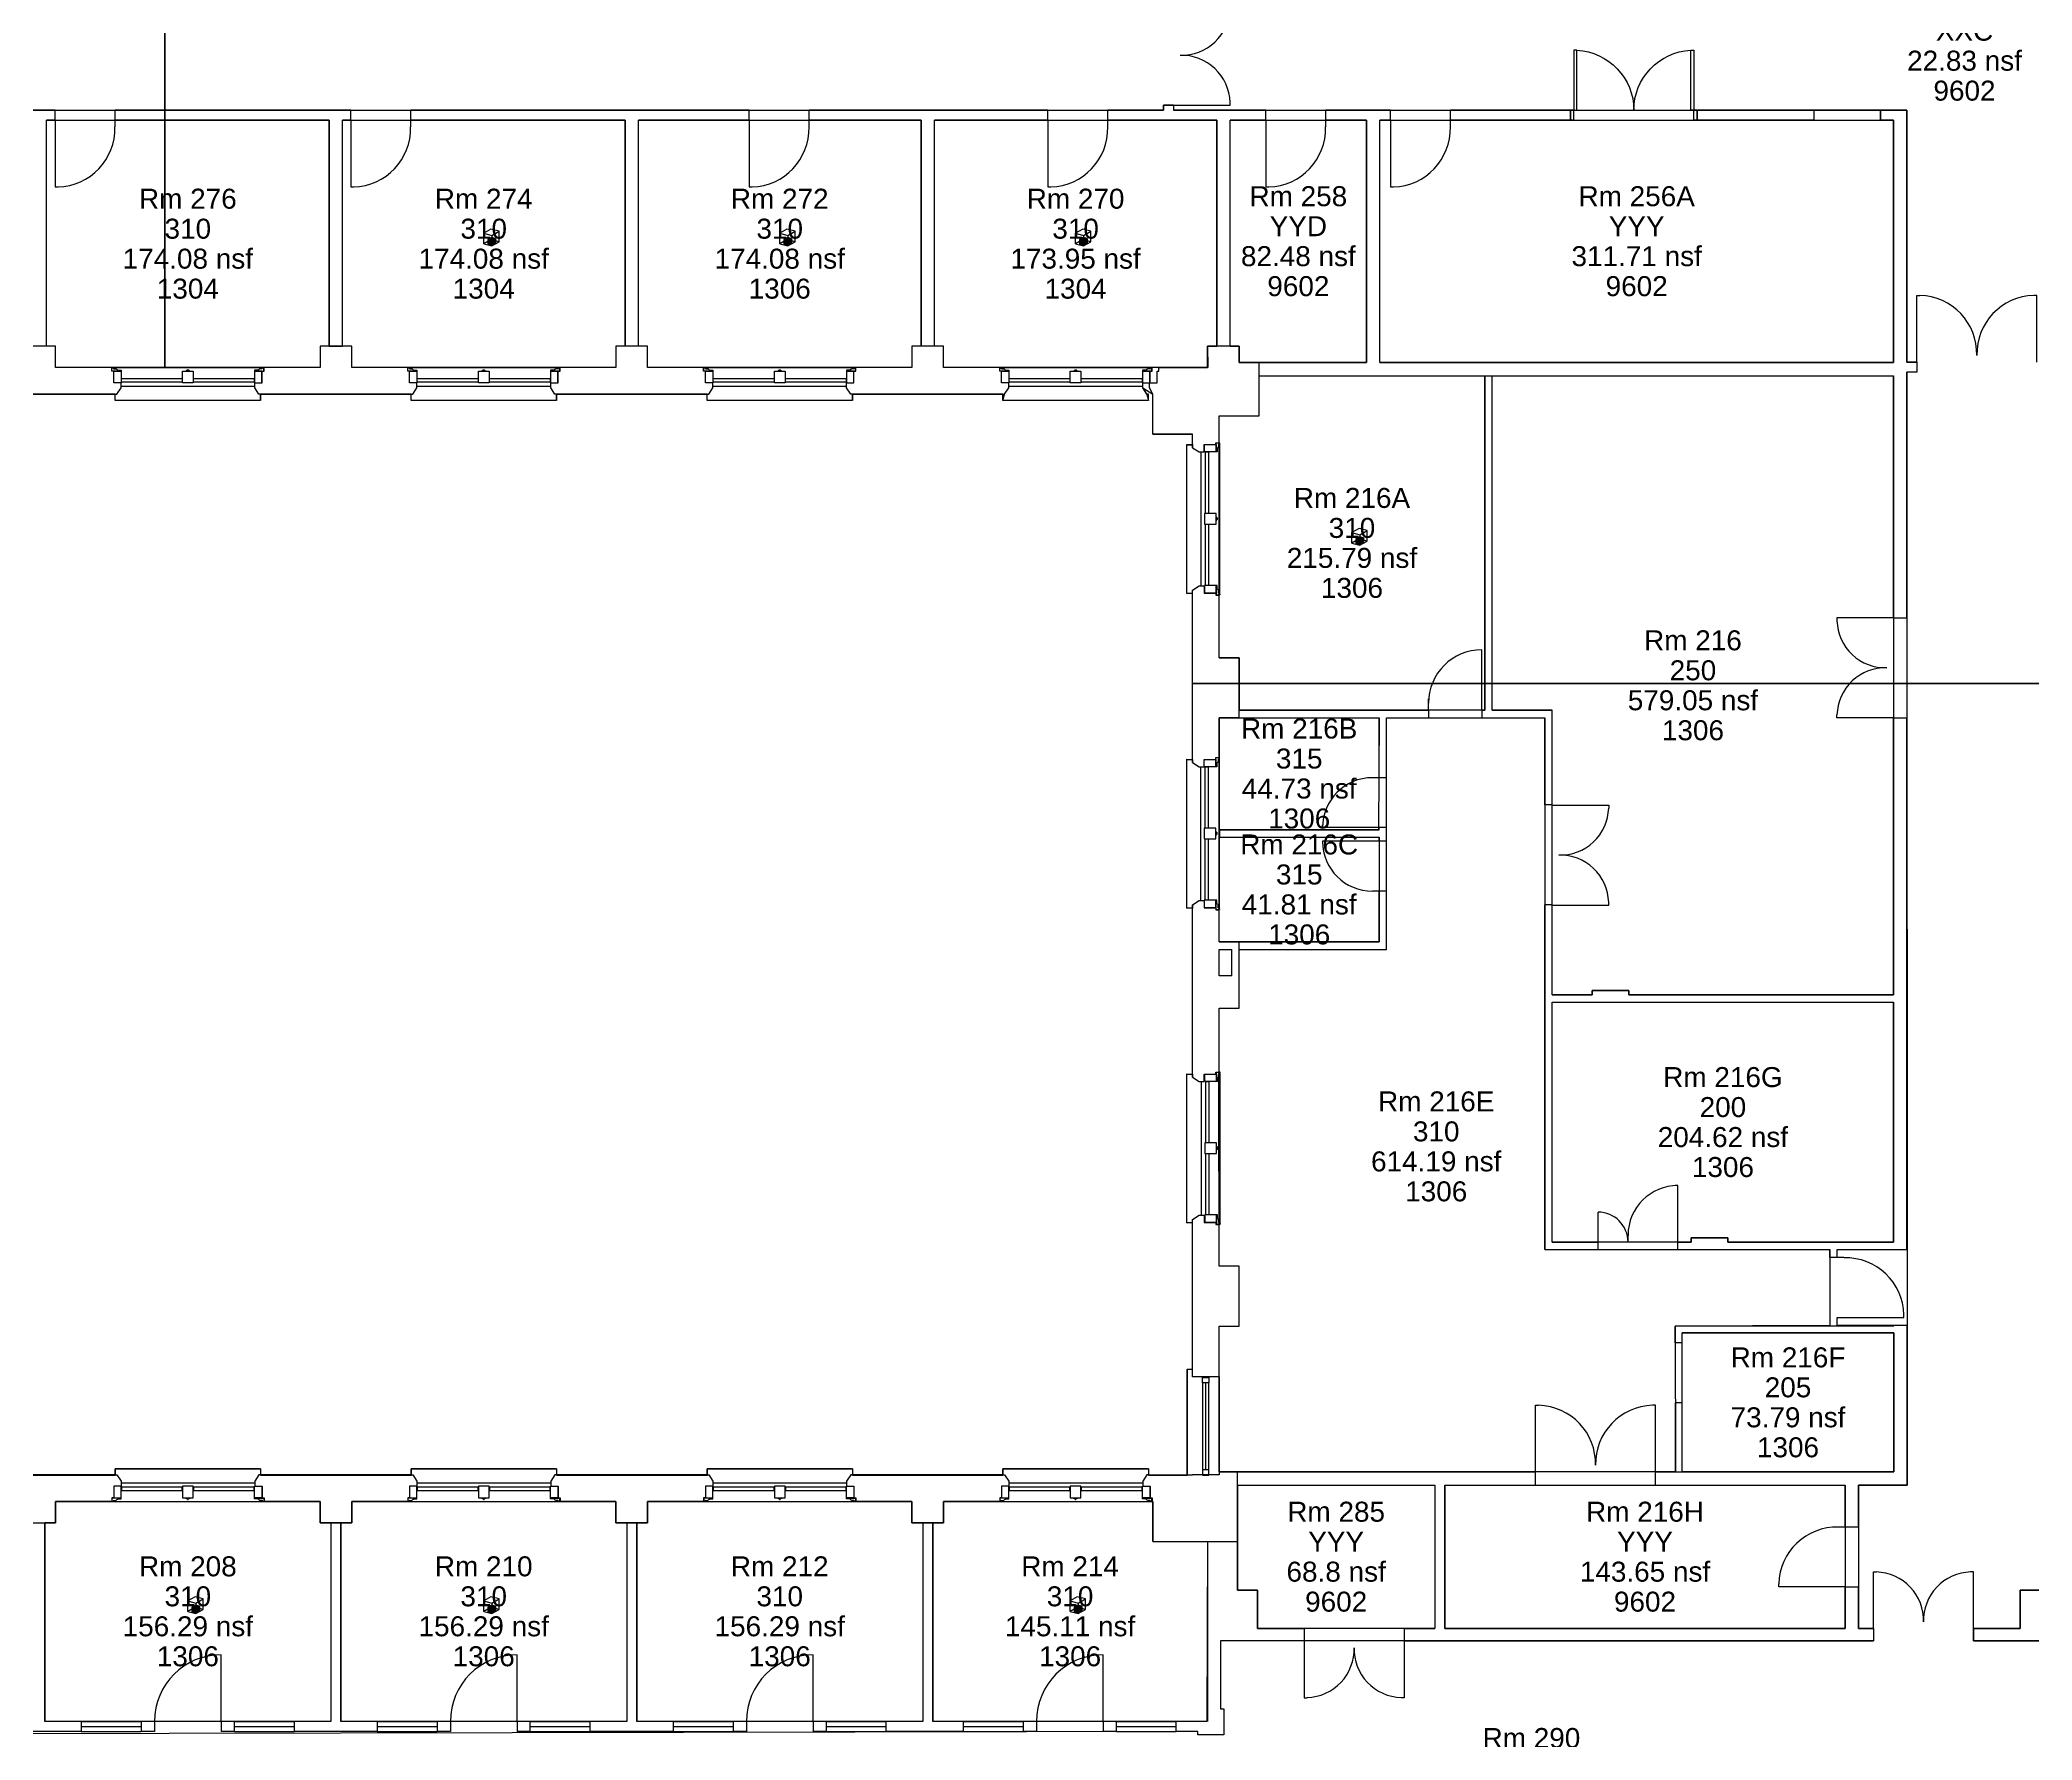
# Model space of a CAD drawing. Header units: inches. Extents: x 303 to 6178, y 668 to 3148.
# Drawn here: x 1183 to 2379, y 1183 to 2204 of the extents above; entities that cross this region are included whole.
import ezdxf

# ---------------------------------------------------------------- set-up
doc = ezdxf.new("R2010")
doc.units = ezdxf.units.IN
doc.header["$LTSCALE"] = 48
doc.header["$MEASUREMENT"] = 0
doc.layers.get('0').update_dxf_attribs({"linetype": 'CONTINUOUS'})
for name, color, linetype in [('BACKGRN', 7, 'CONTINUOUS'), ('DOORS', 7, 'CONTINUOUS'), ('FLPA-2$0$A-FLOR-DOOR-N', 7, 'CONTINUOUS'), ('FLPA-2$0$A-FLOR-JAMB-N', 7, 'CONTINUOUS'), ('FLPA-2$0$A-WALL-FULL-E', 7, 'CONTINUOUS'), ('FLPA-2$0$A-WALL-FULL-N', 7, 'CONTINUOUS'), ('triGrossAreaLayer', 7, 'CONTINUOUS'), ('triHiddenItemLayer', 7, 'CONTINUOUS'), ('triLabelLayer', 7, 'CONTINUOUS'), ('triMeasuredGrossAreaLayer', 7, 'CONTINUOUS'), ('triSpaceLayer', 7, 'CONTINUOUS'), ('WNDW', 7, 'CONTINUOUS')]:
    doc.layers.add(name, color=color, linetype=linetype)
doc.styles.add('SIMPLEX', font='SIMPLEX')

# ---------------------------------------------------------------- blocks, each defined once
blk = doc.blocks.new('MUL')
for p, q in [((-1.1, 7.1), (-1.1, 9.2)), ((4.4, 7.1), (-1.1, 7.1)), ((-0.1, 8.5), (1.4, 8.5)), ((1.4, 8.5), (1.4, 8.3)), ((2.5, 7.7), (2.5, 7.6)), ((2.5, 7.6), (4.4, 7.6)), ((4.4, 7.6), (4.4, 7.1))]:
    blk.add_line(p, q)
blk.add_lwpolyline([(0, 0), (0, 7), (4.4, 7), (4.4, 0)], close=True)
for centre, radius, start, end in [((-0.9, 8.4), 0.796, 2.6497, 104.9077), ((1.4, 7.7), 0.61, 26.6521, 89.7021), ((2.4, 8.2), 0.509, 208.9058, 273.9499)]:
    blk.add_arc(centre, radius, start, end)
blk = doc.blocks.new('CEN-MUL')
for p, q in [((-1.2, 7.1), (-1.2, 7)), ((-1.2, 7), (1.2, 7)), ((-0.2, 7.9), (-0.2, 7.7)), ((-0.2, 7.9), (0.2, 7.9)), ((0.2, 7.9), (0.2, 7.7)), ((1.2, 7.1), (1.2, 7))]:
    blk.add_line(p, q)
blk.add_lwpolyline([(-3.2, 0), (-3.2, 7), (3.2, 7), (3.2, 0)], close=True)
for centre, radius, start, end in [((-1.2, 7.7), 0.509, 266.0501, 331.0942), ((-0.2, 7.1), 0.61, 90.2979, 153.3479), ((0.2, 7.1), 0.61, 26.6521, 89.7021), ((1.2, 7.7), 0.509, 208.9058, 273.9499)]:
    blk.add_arc(centre, radius, start, end)
blk = doc.blocks.new('WIN-7-5')
at = {"layer": 'WNDW'}
for p, q in [((-90.1, 2.2), (1.1, 2.2)), ((-84.6, -9), (-4.4, -9))]:
    blk.add_line(p, q, dxfattribs=at)
for points in [[(-84.4, -6.5), (-84.4, -4.4), (-47.9, -4.4), (-47.9, -6.5)], [(-41.1, -6.5), (-41.1, -4.4), (-4.6, -4.4), (-4.6, -6.5)]]:
    blk.add_lwpolyline(points, close=True, dxfattribs=at)
for name, p in [('MUL', (-89, -7)), ('CEN-MUL', (-44.5, -7))]:
    blk.add_blockref(name, p, dxfattribs=at)
at = {"layer": 'WNDW', "xscale": -1}
blk.add_blockref('MUL', (0, -7), dxfattribs=at)
blk = doc.blocks.new('DR40')
blk.add_line((0, 0), (0, 40))
blk.add_arc((0, 0), 40, 90, 180)
blk = doc.blocks.new('DR30')
for p, q in [((0, 34), (-1.75, 34)), ((0, 0), (0, 34)), ((-30, 0), (-30, 4))]:
    blk.add_line(p, q)
blk.add_arc((0, 4), 30, 90, 180)
blk = doc.blocks.new('DD72C')
for p, q in [((-36, 0), (-36, 40)), ((-36, 40), (-34.2, 40)), ((36, 40), (34.3, 40)), ((36, 0), (36, 40))]:
    blk.add_line(p, q)
for centre, radius, start, end in [((-35.1, 4.9), 35.1, 358.5905, 88.5203), ((35.2, 4.8), 35.2, 91.4626, 181.3222)]:
    blk.add_arc(centre, radius, start, end)
blk = doc.blocks.new('DD60C')
for p, q in [((-30, 0), (-30, 34)), ((-30, 34), (-28.2, 34)), ((30, 34), (28.2, 34)), ((30, 0), (30, 34))]:
    blk.add_line(p, q)
for centre, start, end in [((-29.1, 4.8), 358.3353, 88.3775), ((29.1, 4.8), 91.6225, 181.6647)]:
    blk.add_arc(centre, 29.1, start, end)
blk = doc.blocks.new('DR36')
for p, q in [((0, 40), (-1.8, 40)), ((0, 0), (0, 40)), ((-36, 4), (-36, 0))]:
    blk.add_line(p, q)
blk.add_arc((-0.8, 4.9), 35.1, 91.4797, 181.4095)
blk = doc.blocks.new('DL36')
for p, q in [((0, 40), (1.8, 40)), ((0, 0), (0, 40)), ((36, 4), (36, 0))]:
    blk.add_line(p, q)
blk.add_arc((0.8, 4.9), 35.1, 358.5905, 88.5203)
blk = doc.blocks.new('DL30')
for p, q in [((0, 34), (1.75, 34)), ((0, 0), (0, 34)), ((30, 0), (30, 4))]:
    blk.add_line(p, q)
blk.add_arc((0, 4), 30, 0, 90)
blk = doc.blocks.new('DR32')
for p, q in [((0, 0), (0, 36.3)), ((-32, 0), (-32, 6.8))]:
    blk.add_line(p, q)
blk.add_arc((0, 4.3), 32, 90, 180)
blk = doc.blocks.new('TRGA_TriRefBlock')
h = blk.add_hatch(color=4)
h.dxf.hatch_style = 1
h.paths.add_polyline_path([(4.8, 1.8), (2.4, 2.5), (2.4, -0.6), (4.8, -1.3)])
h.paths.add_polyline_path([(7, 3.1), (4.8, 1.8), (4.8, -1.3), (7, 0)])
h.paths.add_polyline_path([(7, 3.1), (4.8, 3.7), (4.8, 1.8)])
h.paths.add_polyline_path([(4.8, 3.7), (4.6, 3.7), (2.4, 2.5), (4.8, 1.8)])
for points in [[(0, 0), (4.8, -1.3), (9.2, 1.2), (9.2, 7.5), (4.3, 8.8), (0, 6.3), (4.8, 5), (9.2, 7.5)], [(0, 0), (0, 6.3)], [(2.4, 1.4), (0, 0)], [(2.4, 2.5), (2.4, -0.6), (4.8, -1.3), (4.8, 1.8), (7, 3.1), (7, 0), (4.8, -1.3)], [(2.4, 2.5), (2.4, -0.6)], [(4.8, 5), (4.8, -1.3)], [(7, 3.1), (7, 0)], [(9.2, 1.2), (7, 1.8)]]:
    blk.add_lwpolyline(points)
blk.add_lwpolyline([(2.4, 2.5), (4.8, 1.8), (7, 3.1), (4.6, 3.7)], close=True)

msp = doc.modelspace()

# ---------------------------------------------------------------- linework, layer by layer
for points in [[(1528.8, 2020.4), (1528.8, 2007.6)], [(1706.6, 2020.4), (1706.6, 2007.6)], [(1228.1, 1987.9), (1228.1, 1991.6), (1229.1, 1991.6), (1231.6, 1995.4), (1231.6, 1998.4), (1227.2, 1998.4), (1227.2, 2005.4), (1226, 2005.4), (1226, 2007.6)], [(1315.4, 1987.9), (1315.4, 1991.6), (1314.4, 1991.6), (1311.9, 1995.4), (1311.9, 1998.4), (1316.3, 1998.4), (1316.3, 2005.4), (1317.5, 2005.4), (1317.5, 2007.6)], [(1405.8, 1987.9), (1405.8, 1991.6), (1406.8, 1991.6), (1409.3, 1995.4), (1409.3, 1998.4), (1404.9, 1998.4), (1404.9, 2005.4), (1403.8, 2005.4), (1403.8, 2007.6)], [(1493.2, 1987.9), (1493.2, 1991.6), (1492.2, 1991.6), (1489.7, 1995.4), (1489.7, 1998.4), (1494.1, 1998.4), (1494.1, 2005.4), (1495.3, 2005.4), (1495.3, 2007.6)], [(1583.6, 1987.9), (1583.6, 1991.6), (1584.6, 1991.6), (1587.1, 1995.4), (1587.1, 1998.4), (1582.7, 1998.4), (1582.7, 2005.4), (1581.5, 2005.4), (1581.5, 2007.6)], [(1670.9, 1987.9), (1670.9, 1991.6), (1669.9, 1991.6), (1667.4, 1995.4), (1667.4, 1998.4), (1671.8, 1998.4), (1671.8, 2005.4), (1673, 2005.4), (1673, 2007.6)], [(1761.3, 1987.9), (1761.3, 1991.6), (1762.3, 1991.6), (1764.8, 1995.4), (1764.8, 1998.4), (1760.4, 1998.4), (1760.4, 2005.4), (1759.3, 2005.4), (1759.3, 2007.6)], [(1848.7, 1987.9), (1848.7, 1991.6), (1847.7, 1991.6), (1845.2, 1995.4), (1845.2, 1998.4), (1849.6, 1998.4), (1849.6, 2005.4), (1850.8, 2005.4), (1850.8, 2007.6)], [(1851.2, 1991.6), (1851.2, 1991.6), (1851.2, 1991.6), (1849.3, 1995.4), (1849.3, 1998.4), (1853.8, 1998.4), (1853.8, 2005.4), (1854.9, 2005.4), (1854.9, 2007.6)], [(1871.7, 1961.4), (1875.2, 1961.3), (1875.2, 1959.4), (1879.2, 1956.9), (1882.2, 1956.9), (1882.2, 1961.3), (1889.1, 1961.3), (1889.1, 1962.4), (1891.2, 1962.4)], [(1871.7, 1872), (1875.2, 1872.1), (1875.2, 1874), (1879.2, 1876.5), (1882.2, 1876.5), (1882.2, 1872.1), (1889.1, 1872.1), (1889.1, 1870.9), (1891.2, 1870.9)], [(1871.7, 1772.4), (1875.2, 1772.3), (1875.2, 1770.4), (1879.2, 1767.9), (1882.2, 1767.9), (1882.2, 1772.3), (1889.1, 1772.3), (1889.1, 1773.4), (1891.2, 1773.4)], [(1871.7, 1683), (1875.2, 1683.1), (1875.2, 1685), (1879.2, 1687.5), (1882.2, 1687.5), (1882.2, 1683.1), (1889.1, 1683.1), (1889.1, 1681.9), (1891.2, 1681.9)], [(1891.2, 1622.9), (1903.2, 1622.9)], [(1871.7, 1583.4), (1875.2, 1583.3), (1875.2, 1581.4), (1879.2, 1578.9), (1882.2, 1578.9), (1882.2, 1583.3), (1889.1, 1583.3), (1889.1, 1584.4), (1891.2, 1584.4)], [(1871.7, 1494), (1875.2, 1494.1), (1875.2, 1496), (1879.2, 1498.5), (1882.2, 1498.5), (1882.2, 1494.1), (1889.1, 1494.1), (1889.1, 1492.9), (1891.2, 1492.9)], [(1228.1, 1346.3), (1228.1, 1342.6), (1229.1, 1342.6), (1231.6, 1338.8), (1231.6, 1335.8), (1227.2, 1335.8), (1227.2, 1328.8), (1226, 1328.8), (1226, 1326.6)], [(1315.4, 1346.3), (1315.4, 1342.6), (1314.4, 1342.6), (1311.9, 1338.8), (1311.9, 1335.8), (1316.3, 1335.8), (1316.3, 1328.8), (1317.5, 1328.8), (1317.5, 1326.6)], [(1405.8, 1346.3), (1405.8, 1342.6), (1406.8, 1342.6), (1409.3, 1338.8), (1409.3, 1335.8), (1404.9, 1335.8), (1404.9, 1328.8), (1403.8, 1328.8), (1403.8, 1326.6)], [(1493.2, 1346.3), (1493.2, 1342.6), (1492.2, 1342.6), (1489.7, 1338.8), (1489.7, 1335.8), (1494.1, 1335.8), (1494.1, 1328.8), (1495.3, 1328.8), (1495.3, 1326.6)], [(1583.6, 1346.3), (1583.6, 1342.6), (1584.6, 1342.6), (1587.1, 1338.8), (1587.1, 1335.8), (1582.7, 1335.8), (1582.7, 1328.8), (1581.5, 1328.8), (1581.5, 1326.6)], [(1670.9, 1346.3), (1670.9, 1342.6), (1669.9, 1342.6), (1667.4, 1338.8), (1667.4, 1335.8), (1671.8, 1335.8), (1671.8, 1328.8), (1673, 1328.8), (1673, 1326.6)], [(1761.3, 1346.3), (1761.3, 1342.6), (1762.3, 1342.6), (1764.8, 1338.8), (1764.8, 1335.8), (1760.4, 1335.8), (1760.4, 1328.8), (1759.3, 1328.8), (1759.3, 1326.6)], [(1848.7, 1346.3), (1848.7, 1342.6), (1847.7, 1342.6), (1845.2, 1338.8), (1845.2, 1335.8), (1849.6, 1335.8), (1849.6, 1328.8), (1850.8, 1328.8), (1850.8, 1326.6)], [(1370.1, 1326.6), (1370.1, 1313.9), (1351.1, 1313.9)], [(1351.1, 1313.9), (1351.1, 1326.6)], [(1547.8, 1326.6), (1547.8, 1313.9), (1528.8, 1313.9)], [(1528.8, 1313.9), (1528.8, 1326.6)], [(1725.6, 1326.6), (1725.6, 1313.9), (1706.6, 1313.9)], [(1706.6, 1313.9), (1706.6, 1326.6)]]:
    msp.add_lwpolyline(points)
for points in [[(1885, 1401), (1885, 1397.9), (1881.2, 1397.9), (1881.2, 1401)], [(1885, 1342.5), (1885, 1345.6), (1881.2, 1345.6), (1881.2, 1342.5)]]:
    msp.add_lwpolyline(points, close=True)
at = {"layer": 'BACKGRN'}
for p, q in [((1192, 2162.1), (1172.4, 2162.1)), ((1186.8, 2020.4), (1186.8, 2156.1)), ((1192, 2156.1), (1186.8, 2156.1)), ((1192, 2156.1), (1192, 2162.1)), ((1228, 2156.1), (1228, 2162.1)), ((1369.6, 2162.1), (1228, 2162.1)), ((1356.6, 2156.1), (1228, 2156.1)), ((1356.6, 2020.4), (1356.6, 2156.1)), ((1364.6, 2020.4), (1364.6, 2156.1)), ((1369.6, 2156.1), (1364.6, 2156.1)), ((1369.6, 2156.1), (1369.6, 2162.1)), ((1405.6, 2156.1), (1405.6, 2162.1)), ((1608.9, 2162.1), (1405.6, 2162.1)), ((1534.3, 2156.1), (1405.6, 2156.1)), ((1534.3, 2020.4), (1534.3, 2156.1)), ((1542.3, 2020.4), (1542.3, 2156.1)), ((1608.9, 2156.1), (1542.3, 2156.1)), ((1608.9, 2156.1), (1608.9, 2162.1)), ((1644.9, 2156.1), (1644.9, 2162.1)), ((1788.3, 2162.1), (1644.9, 2162.1)), ((1712.1, 2156.1), (1644.9, 2156.1)), ((1712.1, 2020.4), (1712.1, 2156.1)), ((1720.1, 2020.4), (1720.1, 2156.1)), ((1788.3, 2156.1), (1720.1, 2156.1)), ((1788.3, 2156.1), (1788.3, 2162.1)), ((1824.3, 2156.1), (1824.3, 2162.1)), ((1857.8, 2162.1), (1824.3, 2162.1)), ((1889.7, 2156.1), (1824.3, 2156.1)), ((1863.8, 2165.1), (1857.8, 2165.1)), ((1857.8, 2165.1), (1857.8, 2162.1)), ((1863.8, 2165.1), (1863.8, 2162.1)), ((1919.2, 2162.1), (1863.8, 2162.1)), ((1889.7, 2020.4), (1889.7, 2156.1)), ((1897.7, 2020.4), (1897.7, 2156.1)), ((1919.2, 2156.1), (1897.7, 2156.1)), ((1919.2, 2156.1), (1919.2, 2162.1)), ((1994.1, 2162.1), (1955.2, 2162.1)), ((1955.2, 2156.1), (1955.2, 2162.1)), ((1979.7, 2156.1), (1955.2, 2156.1)), ((1979.7, 2010.6), (1979.7, 2156.1)), ((1987.7, 2010.6), (1987.7, 2156.1)), ((1994.1, 2156.1), (1987.7, 2156.1)), ((1994.1, 2156.1), (1994.1, 2162.1)), ((2030.1, 2156.1), (2030.1, 2162.1)), ((2104.2, 2162.1), (2030.1, 2162.1)), ((2104.2, 2156.1), (2030.1, 2156.1)), ((2248.3, 2162.1), (2174.5, 2162.1)), ((2248.3, 2156.1), (2176.2, 2156.1)), ((2304.2, 2162.1), (2288.3, 2162.1)), ((2296.2, 2156.1), (2288.3, 2156.1)), ((2296.2, 2010.6), (2296.2, 2156.1)), ((2304.2, 2010.9), (2304.2, 2162.1)), ((1192.3, 2020.4), (1186.8, 2020.4)), ((1192.3, 2007.6), (1192.3, 2020.4)), ((1351.1, 2020.4), (1351.1, 2007.6)), ((1356.6, 2020.4), (1351.1, 2020.4)), ((1356.6, 2020.4), (1364.6, 2020.4)), ((1370.1, 2020.4), (1364.6, 2020.4)), ((1370.1, 2007.6), (1370.1, 2020.4)), ((1534.3, 2020.4), (1528.8, 2020.4)), ((1547.8, 2020.4), (1542.3, 2020.4)), ((1547.8, 2007.6), (1547.8, 2020.4)), ((1712.1, 2020.4), (1706.6, 2020.4)), ((1725.6, 2020.4), (1720.1, 2020.4)), ((1725.6, 2007.6), (1725.6, 2020.4)), ((1884.2, 2020.4), (1889.7, 2020.4)), ((1884.2, 2007.6), (1884.2, 2020.4)), ((1884.2, 2007.6), (1884.2, 2020.4)), ((1897.7, 2020.4), (1903.2, 2020.4)), ((1903.2, 2020.4), (1903.2, 2010.6)), ((1903.2, 2010.6), (1979.7, 2010.6)), ((1987.7, 2010.6), (2296.2, 2010.6)), ((2310.2, 2010.9), (2304.2, 2010.9)), ((2310.2, 2010.9), (2310.2, 2004.9)), ((1226, 2007.6), (1192.3, 2007.6)), ((1351.1, 2007.6), (1317.5, 2007.6)), ((1403.8, 2007.6), (1370.1, 2007.6)), ((1528.8, 2007.6), (1495.3, 2007.6)), ((1581.5, 2007.6), (1547.8, 2007.6)), ((1706.6, 2007.6), (1673, 2007.6)), ((1759.3, 2007.6), (1725.6, 2007.6)), ((1884.3, 2007.6), (1850.8, 2007.6)), ((1854.9, 2007.6), (1884.2, 2007.6)), ((1915.2, 2002.6), (2296.2, 2002.6)), ((1915.2, 1978.6), (1915.2, 2002.6)), ((2050.7, 1801.8), (2050.7, 2002.6)), ((2055.2, 1801.8), (2055.2, 2002.6)), ((2296.2, 1857.3), (2296.2, 2002.6)), ((2304.2, 1857.3), (2304.2, 2004.9)), ((2310.2, 2004.9), (2304.2, 2004.9)), ((1228.1, 1991.6), (1137.7, 1991.6)), ((1405.8, 1991.6), (1315.4, 1991.6)), ((1583.6, 1991.6), (1493.2, 1991.6)), ((1761.3, 1991.6), (1670.9, 1991.6)), ((1851.2, 1967.6), (1851.2, 1991.6)), ((1891.2, 1962.4), (1891.2, 1978.6)), ((1891.2, 1978.6), (1915.2, 1978.6)), ((1851.2, 1967.6), (1875.2, 1967.6)), ((1875.2, 1959.4), (1875.2, 1967.6)), ((1875.2, 1770.4), (1875.2, 1874)), ((1891.2, 1833.3), (1891.2, 1870.9)), ((2296.2, 1857.3), (2304.2, 1857.3)), ((1891.2, 1833.3), (1903.2, 1833.3)), ((1903.2, 1833.3), (1903.2, 1801.8)), ((1891.2, 1797.3), (1891.2, 1772.3)), ((1903.2, 1797.3), (1891.2, 1797.3)), ((1903.2, 1801.8), (2016.9, 1801.8)), ((1903.2, 1797.3), (1987.2, 1797.3)), ((1987.2, 1761.3), (1987.2, 1797.3)), ((1991.7, 1797.3), (2016.9, 1797.3)), ((1991.7, 1761.3), (1991.7, 1797.3)), ((2016.9, 1801.8), (2016.9, 1797.3)), ((2048.9, 1801.8), (2048.9, 1797.3)), ((2048.9, 1801.8), (2050.7, 1801.8)), ((2048.9, 1797.3), (2086.7, 1797.3)), ((2055.2, 1801.8), (2091.2, 1801.8)), ((2086.7, 1744.9), (2086.7, 1797.3)), ((2091.2, 1744.9), (2091.2, 1801.8)), ((2296.2, 1797.3), (2304.2, 1797.3)), ((2296.2, 1630.9), (2296.2, 1797.3)), ((2304.2, 1477.9), (2304.2, 1797.3)), ((1991.7, 1761.3), (1987.2, 1761.3)), ((2091.2, 1744.9), (2086.7, 1744.9)), ((1891.4, 1730), (1986.9, 1730)), ((1891.4, 1730), (1891.4, 1725.5)), ((1891.4, 1725.5), (1987.2, 1725.5)), ((1986.9, 1730), (1987.2, 1730)), ((1987.2, 1730), (1987.2, 1731.3)), ((1991.7, 1731.3), (1987.2, 1731.3)), ((1987.2, 1723.1), (1987.2, 1725.5)), ((1991.7, 1723.1), (1991.7, 1731.3)), ((1991.7, 1723.1), (1987.2, 1723.1)), ((1987.2, 1662.7), (1987.2, 1693.1)), ((1991.7, 1693.1), (1987.2, 1693.1)), ((1991.7, 1658.2), (1991.7, 1693.1)), ((1875.2, 1581.4), (1875.2, 1685)), ((1891.2, 1662.7), (1891.2, 1681.9)), ((2086.7, 1477.9), (2086.7, 1684.9)), ((2091.2, 1684.9), (2086.7, 1684.9)), ((2091.2, 1630.9), (2091.2, 1684.9)), ((1891.2, 1662.7), (1987.2, 1662.7)), ((1891.2, 1642.4), (1891.2, 1658.2)), ((1891.2, 1658.2), (1898.7, 1658.2)), ((1898.7, 1642.4), (1898.7, 1658.2)), ((1903.2, 1622.9), (1903.2, 1658.2)), ((1903.2, 1658.2), (1991.7, 1658.2)), ((1898.7, 1642.4), (1891.2, 1642.4)), ((2091.2, 1630.9), (2115.2, 1630.9)), ((2115.2, 1633.4), (2137.2, 1633.4)), ((2115.2, 1630.9), (2115.2, 1633.4)), ((2137.2, 1633.4), (2137.2, 1630.9)), ((2137.2, 1630.9), (2296.2, 1630.9)), ((1891.2, 1584.4), (1891.2, 1622.9)), ((2091.2, 1482.4), (2091.2, 1626.4)), ((2091.2, 1626.4), (2296.2, 1626.4)), ((2296.2, 1482.4), (2296.2, 1626.4)), ((1875.2, 1401.4), (1875.2, 1494.1)), ((1891.2, 1467.9), (1891.2, 1492.9)), ((2174.7, 1482.4), (2174.7, 1484.9)), ((2174.7, 1484.9), (2196.7, 1484.9)), ((2196.7, 1484.9), (2196.7, 1482.4)), ((2086.7, 1477.9), (2118.7, 1477.9)), ((2091.2, 1482.4), (2118.7, 1482.4)), ((2118.7, 1477.9), (2118.7, 1482.4)), ((2166.7, 1482.4), (2174.7, 1482.4)), ((2166.7, 1477.9), (2166.7, 1482.4)), ((2166.7, 1477.9), (2257.9, 1477.9)), ((2196.7, 1482.4), (2296.2, 1482.4)), ((2257.9, 1473.1), (2257.9, 1477.9)), ((2262.4, 1473.1), (2257.9, 1473.1)), ((2262.4, 1477.9), (2304.2, 1477.9)), ((2262.4, 1473.1), (2262.4, 1477.9)), ((1903.2, 1467.9), (1891.2, 1467.9)), ((1903.2, 1431.9), (1903.2, 1467.9)), ((2262.4, 1432.4), (2262.4, 1437.1)), ((1891.2, 1431.9), (1903.2, 1431.9)), ((1891.2, 1401.4), (1891.2, 1431.9)), ((2165, 1422), (2165, 1431.9)), ((2296.4, 1431.9), (2165.2, 1431.9)), ((2296.4, 1427.9), (2169.2, 1427.9)), ((2169.2, 1422), (2169.2, 1427.9)), ((2304.4, 1432.4), (2262.4, 1432.4)), ((2296.4, 1344.4), (2296.4, 1427.9)), ((2304.4, 1336.4), (2304.4, 1432.4)), ((2169.2, 1422), (2165, 1422)), ((1891.2, 1401.4), (1875.2, 1401.4)), ((2169.2, 1385.8), (2165, 1385.8)), ((2165.2, 1344.4), (2165.2, 1385.8)), ((2169.2, 1344.4), (2169.2, 1385.8)), ((1228.1, 1342.6), (1137.7, 1342.6)), ((1405.8, 1342.6), (1315.4, 1342.6)), ((1583.6, 1342.6), (1493.2, 1342.6)), ((1761.3, 1342.6), (1670.9, 1342.6)), ((1848.7, 1342.6), (1875.2, 1342.6)), ((1891.2, 1342.6), (1875.2, 1342.6)), ((1891.2, 1344.4), (2081.2, 1344.4)), ((2081.2, 1336.4), (2081.2, 1344.4)), ((2153.2, 1344.4), (2296.4, 1344.4)), ((2153.2, 1336.4), (2153.2, 1344.4)), ((1902.2, 1336.4), (1902.2, 1273.4)), ((1902.2, 1336.4), (2020.7, 1336.4)), ((2020.7, 1336.4), (2020.7, 1250.4)), ((2026.7, 1336.4), (2026.7, 1250.4)), ((2026.7, 1336.4), (2081.2, 1336.4)), ((2153.2, 1336.4), (2267.2, 1336.4)), ((2267.2, 1311.4), (2267.2, 1336.4)), ((2275.2, 1336.4), (2304.4, 1336.4)), ((2275.2, 1311.4), (2275.2, 1336.4)), ((1226, 1326.6), (1192.3, 1326.6)), ((1192.3, 1326.6), (1192.3, 1313.9)), ((1351.1, 1326.6), (1317.5, 1326.6)), ((1403.8, 1326.6), (1370.1, 1326.6)), ((1528.8, 1326.6), (1495.3, 1326.6)), ((1581.5, 1326.6), (1547.8, 1326.6)), ((1706.6, 1326.6), (1673, 1326.6)), ((1759.3, 1326.6), (1725.6, 1326.6)), ((1851.2, 1326.6), (1850.8, 1326.6)), ((1851.2, 1302.6), (1851.2, 1326.6)), ((1192.3, 1313.9), (1185.8, 1313.9)), ((1185.8, 1313.9), (1185.8, 1194.6)), ((1357.6, 1313.9), (1357.6, 1194.6)), ((1363.6, 1313.9), (1357.6, 1313.9)), ((1363.6, 1313.9), (1363.6, 1194.6)), ((1535.3, 1313.9), (1535.3, 1194.6)), ((1541.3, 1313.9), (1535.3, 1313.9)), ((1541.3, 1313.9), (1541.3, 1194.6)), ((1713.1, 1313.9), (1713.1, 1194.6)), ((1719.1, 1313.9), (1713.1, 1313.9)), ((1719.1, 1313.9), (1719.1, 1194.6)), ((2267.2, 1311.4), (2275.2, 1311.4)), ((1851.2, 1302.6), (1884.2, 1302.6)), ((1884.2, 1302.6), (1884.2, 1194.6)), ((1902.2, 1273.4), (1914.2, 1273.4)), ((1914.2, 1273.4), (1914.2, 1250.4)), ((2267.2, 1250.4), (2267.2, 1275.4)), ((2267.2, 1275.4), (2275.2, 1275.4)), ((2275.2, 1250.4), (2275.2, 1275.4)), ((2384.2, 1273.4), (2372.2, 1273.4)), ((2372.2, 1273.4), (2372.2, 1250.4)), ((1914.2, 1250.4), (1942.2, 1250.4)), ((1942.2, 1250.4), (1942.2, 1242.9)), ((2002.2, 1250.4), (2002.2, 1242.9)), ((2002.2, 1250.4), (2020.7, 1250.4)), ((2026.7, 1250.4), (2267.2, 1250.4)), ((2284.2, 1250.4), (2275.2, 1250.4)), ((2284.2, 1250.4), (2284.2, 1242.9)), ((2372.2, 1250.4), (2344.2, 1250.4)), ((2344.2, 1250.4), (2344.2, 1242.9)), ((1891.9, 1242.9), (1891.9, 1202.1)), ((1942.2, 1242.9), (1891.9, 1242.9)), ((2002.2, 1242.9), (2005.3, 1242.9)), ((2005.3, 1242.9), (2284.2, 1242.9)), ((2344.2, 1242.9), (2394.4, 1242.9)), ((1891.9, 1202.1), (1893.9, 1202.1)), ((1893.9, 1202.1), (1893.9, 1186.6)), ((1207.7, 1188.6), (1071.8, 1188.6)), ((1207.7, 1194.6), (1185.8, 1194.6)), ((1251.7, 1194.6), (1243.7, 1194.6)), ((1251.7, 1188.6), (1243.7, 1188.6)), ((1251.7, 1194.6), (1251.7, 1188.6)), ((1291.7, 1194.6), (1291.7, 1188.6)), ((1299.7, 1194.6), (1291.7, 1194.6)), ((1299.7, 1188.6), (1291.7, 1188.6)), ((1357.6, 1194.6), (1335.7, 1194.6)), ((1385.4, 1188.6), (1335.7, 1188.6)), ((1385.4, 1194.6), (1363.6, 1194.6)), ((1429.4, 1194.6), (1421.4, 1194.6)), ((1429.4, 1188.6), (1421.4, 1188.6)), ((1429.4, 1194.6), (1429.4, 1188.6)), ((1469.4, 1194.6), (1469.4, 1188.6)), ((1477.4, 1194.6), (1469.4, 1194.6)), ((1477.4, 1188.6), (1469.4, 1188.6)), ((1535.3, 1194.6), (1513.4, 1194.6)), ((1563.2, 1188.6), (1513.4, 1188.6)), ((1563.2, 1194.6), (1541.3, 1194.6)), ((1607.2, 1194.6), (1599.2, 1194.6)), ((1607.2, 1188.6), (1599.2, 1188.6)), ((1607.2, 1194.6), (1607.2, 1188.6)), ((1647.2, 1194.6), (1647.2, 1188.6)), ((1655.2, 1194.6), (1647.2, 1194.6)), ((1655.2, 1188.6), (1647.2, 1188.6)), ((1713.1, 1194.6), (1691.2, 1194.6)), ((1737.4, 1188.6), (1691.2, 1188.6)), ((1737.4, 1194.6), (1719.1, 1194.6)), ((1781.4, 1194.6), (1773.4, 1194.6)), ((1781.4, 1188.6), (1773.4, 1188.6)), ((1781.4, 1194.6), (1781.4, 1188.6)), ((1821.4, 1194.6), (1821.4, 1188.6)), ((1829.4, 1194.6), (1821.4, 1194.6)), ((1829.4, 1188.6), (1821.4, 1188.6)), ((1883.7, 1194.6), (1865.4, 1194.6)), ((1878.4, 1188.6), (1865.4, 1188.6)), ((1878.4, 1186.6), (1878.4, 1188.6)), ((1893.9, 1186.6), (1878.4, 1186.6))]:
    msp.add_line(p, q, dxfattribs=at)
at = {"layer": 'DOORS'}
msp.add_line((2118.7, 1482.4), (2118.7, 1500.4), dxfattribs=at)
msp.add_arc((2118.7, 1482.4), 18, 0, 90, dxfattribs=at)
at = {"layer": 'FLPA-2$0$A-FLOR-DOOR-N', "linetype": 'Continuous', "lineweight": -3}
for points in [[(2104.2, 2162.1), (2106, 2162.1), (2106, 2198.1), (2104.2, 2198.1)], [(2176.2, 2162.1), (2174.5, 2162.1), (2174.5, 2198.1), (2176.2, 2198.1)]]:
    msp.add_lwpolyline(points, close=True, dxfattribs=at)
at = {"layer": 'FLPA-2$0$A-FLOR-DOOR-N', "linetype": 'Continuous', "lineweight": -3, "extrusion": (0, 0, -1)}
for centre, start, end in [((-2104.1, 2162.1), 92.9061, 179.9479), ((-2176.3, 2162.1), 0.0521, 87.0939)]:
    msp.add_arc(centre, 36.1, start, end, dxfattribs=at)
at = {"layer": 'FLPA-2$0$A-FLOR-JAMB-N', "linetype": 'Continuous', "lineweight": -3}
for points in [[(2104.2, 2162.1), (2102.2, 2162.1), (2102.2, 2156.1), (2104.2, 2156.1)], [(2176.2, 2162.1), (2178.2, 2162.1), (2178.2, 2156.1), (2176.2, 2156.1)]]:
    msp.add_lwpolyline(points, close=True, dxfattribs=at)
at = {"layer": 'FLPA-2$0$A-WALL-FULL-E'}
for p, q in [((2102.2, 2156.1), (2102.2, 2162.1)), ((2178.2, 2156.1), (2178.2, 2162.1)), ((2248.3, 2162.1), (2248.3, 2156.1)), ((2288.3, 2162.1), (2288.3, 2156.1))]:
    msp.add_line(p, q, dxfattribs=at)
at = {"layer": 'FLPA-2$0$A-WALL-FULL-N', "linetype": 'Continuous', "lineweight": -3}
msp.add_lwpolyline([(2248.3, 2156.1), (2288.3, 2156.1), (2288.3, 2162.1), (2248.3, 2162.1)], close=True, dxfattribs=at)
at = {"layer": 'triGrossAreaLayer', "linetype": 'Continuous'}
for points in [[(2411.2, 1817.9), (1875.2, 1817.9), (1875.2, 1871.9), (1871.7, 1871.9), (1871.7, 1961.2), (1875.2, 1961.2), (1875.2, 1967.5), (1851.2, 1967.5), (1851.2, 1991.5), (1845.2, 1995.3), (1847.7, 1991.5), (1848.7, 1987.8), (1761.3, 1987.8), (1762.3, 1991.5), (1670.9, 1991.5), (1670.9, 1987.8), (1583.6, 1987.8), (1583.6, 1991.5), (1493.2, 1991.5), (1493.2, 1987.8), (1405.8, 1987.8), (1405.8, 1991.5), (1315.4, 1991.5), (1315.4, 1987.8), (1228.1, 1987.8), (1228.1, 1991.5), (1137.7, 1991.5)], [(1137.7, 1342.5), (1228.1, 1342.5), (1228.1, 1346.2), (1315.4, 1346.2), (1315.4, 1342.5), (1405.8, 1342.5), (1405.8, 1346.2), (1493.2, 1346.2), (1493.2, 1342.5), (1583.6, 1342.5), (1583.6, 1346.2), (1670.9, 1346.2), (1670.9, 1342.5), (1761.3, 1342.5), (1761.3, 1346.2), (1848.7, 1346.2), (1848.7, 1342.5), (1871.9, 1342.5), (1871.9, 1406), (1875.2, 1406), (1875.2, 1493.9), (1871.7, 1493.9), (1871.7, 1583.2), (1875.2, 1583.2), (1875.2, 1684.9), (1875.2, 1682.9), (1871.7, 1682.9), (1871.7, 1772.2), (1875.2, 1772.2), (1875.2, 1817.9), (2411.2, 1817.9)]]:
    msp.add_lwpolyline(points, dxfattribs=at)
at = {"layer": 'triMeasuredGrossAreaLayer', "linetype": 'Continuous'}
for points in [[(1257.8, 2391.6), (1257.8, 2007.6), (1192.3, 2007.6), (1192.3, 2020.4), (1173.3, 2020.4)], [(1173.3, 1313.9), (1192.3, 1313.9), (1192.3, 1326.6), (1351.1, 1326.6), (1351.1, 1313.9), (1370.1, 1313.9), (1370.1, 1326.6), (1528.8, 1326.6), (1528.8, 1313.9), (1547.8, 1313.9), (1547.8, 1326.6), (1706.6, 1326.6), (1706.6, 1313.9), (1725.6, 1313.9), (1725.6, 1326.6), (1851.2, 1326.6), (1851.2, 1302.6), (1902.2, 1302.6), (1902.2, 1344.4), (1891.2, 1344.4), (1891.2, 1431.9), (1903.2, 1431.9), (1903.2, 1467.9), (1891.2, 1467.9), (1891.2, 1622.9), (1903.2, 1622.9), (1903.2, 1662.7), (1891.2, 1662.7), (1891.2, 1797.3), (1903.2, 1797.3), (1903.2, 1833.3), (1891.2, 1833.3), (1891.2, 1978.6), (1915.2, 1978.6), (1915.2, 2010.6), (1903.2, 2010.6), (1903.2, 2020.4), (1884.2, 2020.4), (1884.3, 2007.6), (1725.6, 2007.6), (1725.6, 2020.4), (1706.6, 2020.4), (1706.6, 2007.6), (1547.8, 2007.6), (1547.8, 2020.4), (1528.8, 2020.4), (1528.8, 2007.6), (1370.1, 2007.6), (1370.1, 2020.4), (1351.1, 2020.4), (1351.1, 2007.6), (1257.8, 2007.6), (1257.8, 2391.6)]]:
    msp.add_lwpolyline(points, dxfattribs=at)
at = {"layer": 'triSpaceLayer', "linetype": 'Continuous'}
for points in [[(847.7, 2162.1), (1857.8, 2162.1), (1857.8, 2165.1), (1863.8, 2165.1), (1863.8, 2162.1), (2304.2, 2162.1), (2304.2, 2010.9), (2310.2, 2010.9), (2310.2, 2004.9), (2304.2, 2004.9), (2304.4, 1336.4), (2275.2, 1336.4), (2275.2, 1250.4), (2284.2, 1250.4), (2284.2, 1242.9), (1891.9, 1242.9), (1891.9, 1202.1), (1893.9, 1202.1), (1893.9, 1186.6), (1878.4, 1186.6), (1878.4, 1188.6), (848.5, 1186.6)], [(2394.4, 1242.9), (2344.2, 1242.9), (2344.2, 1250.4), (2372.2, 1250.4), (2372.2, 1273.4), (2384.2, 1273.4)]]:
    msp.add_lwpolyline(points, dxfattribs=at)
for points in [[(1186.8, 2156.1), (1356.6, 2156.1), (1356.6, 2020.4), (1351.1, 2020.4), (1351.1, 2007.6), (1192.3, 2007.6), (1192.3, 2020.4), (1186.8, 2020.4)], [(1364.6, 2156.1), (1534.3, 2156.1), (1534.3, 2020.4), (1528.8, 2020.4), (1528.8, 2007.6), (1370.1, 2007.6), (1370.1, 2020.4), (1364.6, 2020.4)], [(1542.3, 2156.1), (1712.1, 2156.1), (1712.1, 2020.4), (1706.6, 2020.4), (1706.6, 2007.6), (1547.8, 2007.6), (1547.8, 2020.4), (1542.3, 2020.4)], [(1720.1, 2156.1), (1889.7, 2156.1), (1889.7, 2020.4), (1884.2, 2020.4), (1884.2, 2007.6), (1725.6, 2007.6), (1725.6, 2020.4), (1720.1, 2020.4)], [(1897.7, 2156.1), (1979.7, 2156.1), (1979.7, 2010.6), (1903.2, 2010.6), (1903.2, 2020.4), (1897.7, 2020.4)], [(2296.2, 2156.1), (2296.2, 2010.6), (1987.7, 2010.6), (1987.7, 2156.1)], [(1915.2, 2002.6), (2050.7, 2002.6), (2050.7, 1801.8), (1903.2, 1801.8), (1903.2, 1833.3), (1891.2, 1833.3), (1891.2, 1978.6), (1915.2, 1978.6)], [(2055.2, 2002.6), (2296.2, 2002.6), (2296.2, 1630.9), (2137.2, 1630.9), (2137.2, 1633.4), (2115.2, 1633.4), (2115.2, 1630.9), (2091.2, 1630.9), (2091.2, 1801.8), (2055.2, 1801.8)], [(1991.7, 1797.3), (2086.7, 1797.3), (2086.7, 1477.9), (2257.9, 1477.9), (2257.9, 1432.4), (2165, 1431.9), (2165.2, 1344.4), (1891.2, 1344.4), (1891.2, 1431.9), (1903.2, 1431.9), (1903.2, 1467.9), (1891.2, 1467.9), (1891, 1581.8), (1891, 1583.4), (1891.7, 1584.4), (1891.2, 1584.4), (1891.2, 1622.9), (1903.2, 1622.9), (1903.2, 1658.2), (1991.7, 1658.2)], [(1891.2, 1797.3), (1987.2, 1797.3), (1986.9, 1730), (1891.4, 1730)], [(1891.4, 1725.5), (1987.2, 1725.5), (1987.2, 1662.7), (1891.2, 1662.7)], [(2091.2, 1626.4), (2296.2, 1626.4), (2296.2, 1482.4), (2196.7, 1482.4), (2196.7, 1484.9), (2174.7, 1484.9), (2174.7, 1482.4), (2091.2, 1482.4)], [(2169.2, 1427.9), (2296.4, 1427.9), (2296.4, 1344.4), (2169.2, 1344.4)], [(1902.2, 1336.3), (2020.7, 1336.4), (2020.7, 1250.4), (1914.2, 1250.4), (1914.2, 1273.4), (1902.2, 1273.4)], [(2026.7, 1336.4), (2267.2, 1336.4), (2267.2, 1250.4), (2026.7, 1250.4)], [(1192.3, 1326.6), (1351.1, 1326.6), (1351.1, 1313.9), (1357.6, 1313.9), (1357.6, 1194.6), (1185.8, 1194.6), (1185.8, 1313.9), (1192.3, 1313.9)], [(1370.1, 1326.6), (1528.8, 1326.6), (1528.8, 1313.9), (1535.3, 1313.9), (1535.3, 1194.6), (1363.6, 1194.6), (1363.6, 1313.9), (1370.1, 1313.9)], [(1547.8, 1326.6), (1706.6, 1326.6), (1706.6, 1313.9), (1713.1, 1313.9), (1713.1, 1194.6), (1541.3, 1194.6), (1541.3, 1313.9), (1547.8, 1313.9)], [(1725.6, 1326.6), (1851.2, 1326.6), (1851.2, 1302.6), (1884.2, 1302.6), (1883.7, 1194.6), (1719.1, 1194.6), (1719.1, 1313.9), (1725.6, 1313.9)]]:
    msp.add_lwpolyline(points, close=True, dxfattribs=at)
at = {"layer": 'WNDW'}
for p, q in [((1315.4, 1987.9), (1228.1, 1987.9)), ((1493.2, 1987.9), (1405.8, 1987.9)), ((1670.9, 1987.9), (1583.6, 1987.9)), ((1848.7, 1987.9), (1761.3, 1987.9)), ((1871.7, 1872), (1871.7, 1961.4)), ((1871.7, 1683), (1871.7, 1772.4)), ((1871.7, 1494), (1871.7, 1583.4)), ((1871.9, 1406.1), (1871.9, 1342.6)), ((1871.9, 1406.1), (1875.2, 1406.1)), ((1891.2, 1401.4), (1891.2, 1342.6)), ((1881.2, 1397.9), (1881.2, 1345.6)), ((1883.1, 1345.6), (1883.1, 1397.9)), ((1885, 1345.6), (1885, 1397.9)), ((1315.4, 1346.3), (1228.1, 1346.3)), ((1493.2, 1346.3), (1405.8, 1346.3)), ((1670.9, 1346.3), (1583.6, 1346.3)), ((1848.7, 1346.3), (1761.3, 1346.3)), ((1207.7, 1194.6), (1207.7, 1188.6)), ((1207.7, 1194.6), (1243.7, 1194.6)), ((1207.7, 1191.6), (1243.7, 1191.6)), ((1207.7, 1188.6), (1243.7, 1188.6)), ((1243.7, 1194.6), (1243.7, 1188.6)), ((1299.7, 1188.6), (1299.7, 1194.6)), ((1299.7, 1194.6), (1335.7, 1194.6)), ((1299.7, 1191.6), (1335.7, 1191.6)), ((1299.7, 1188.6), (1335.7, 1188.6)), ((1335.7, 1188.6), (1335.7, 1194.6)), ((1385.4, 1194.6), (1385.4, 1188.6)), ((1385.4, 1194.6), (1421.4, 1194.6)), ((1385.4, 1191.6), (1421.4, 1191.6)), ((1385.4, 1188.6), (1421.4, 1188.6)), ((1421.4, 1194.6), (1421.4, 1188.6)), ((1477.4, 1188.6), (1477.4, 1194.6)), ((1477.4, 1194.6), (1513.4, 1194.6)), ((1477.4, 1191.6), (1513.4, 1191.6)), ((1477.4, 1188.6), (1513.4, 1188.6)), ((1513.4, 1188.6), (1513.4, 1194.6)), ((1563.2, 1194.6), (1563.2, 1188.6)), ((1563.2, 1194.6), (1599.2, 1194.6)), ((1563.2, 1191.6), (1599.2, 1191.6)), ((1563.2, 1188.6), (1599.2, 1188.6)), ((1599.2, 1194.6), (1599.2, 1188.6)), ((1655.2, 1188.6), (1655.2, 1194.6)), ((1655.2, 1194.6), (1691.2, 1194.6)), ((1655.2, 1191.6), (1691.2, 1191.6)), ((1655.2, 1188.6), (1691.2, 1188.6)), ((1691.2, 1188.6), (1691.2, 1194.6)), ((1737.4, 1194.6), (1737.4, 1188.6)), ((1737.4, 1194.6), (1773.4, 1194.6)), ((1737.4, 1191.6), (1773.4, 1191.6)), ((1737.4, 1188.6), (1773.4, 1188.6)), ((1773.4, 1194.6), (1773.4, 1188.6)), ((1829.4, 1188.6), (1829.4, 1194.6)), ((1829.4, 1194.6), (1865.4, 1194.6)), ((1829.4, 1191.6), (1865.4, 1191.6)), ((1829.4, 1188.6), (1865.4, 1188.6)), ((1865.4, 1188.6), (1865.4, 1194.6))]:
    msp.add_line(p, q, dxfattribs=at)

# ---------------------------------------------------------------- block references
at = {"layer": 'DOORS'}
for name, p, rotation in [('DD60C', (1863.8, 2195.1), 270), ('DR36', (1192, 2156.1), 180), ('DR36', (1369.6, 2156.1), 180), ('DR36', (1608.9, 2156.1), 180), ('DR36', (1788.3, 2156.1), 180), ('DR36', (1919.2, 2156.1), 180), ('DR36', (1994.1, 2156.1), 180), ('DD60C', (2296.1, 1827.3), 90), ('DL30', (1987.2, 1731.3), 90), ('DD60C', (2091.2, 1714.8), 270), ('DR30', (1987.2, 1723.1), 90), ('DR36', (2262.4, 1437.1), 270), ('DL36', (2267.2, 1275.4), 90), ('DD60C', (1972.2, 1242.8), 180)]:
    msp.add_blockref(name, p, dxfattribs=dict(at, rotation=rotation))
for name, p in [('DD72C', (2346.2, 2010.9)), ('DR32', (2048.9, 1801.8)), ('DR30', (2166.7, 1482.4)), ('DD72C', (2117.2, 1344.4)), ('DD60C', (2314.2, 1250.4)), ('DR40', (1291.7, 1194.6)), ('DR40', (1469.4, 1194.6)), ('DR40', (1647.2, 1194.6)), ('DR40', (1821.4, 1194.6))]:
    msp.add_blockref(name, p, dxfattribs=at)
at = {"layer": 'triHiddenItemLayer', "linetype": 'Continuous'}
for p in [(1449.4, 2081.9), (1627.2, 2081.9), (1804.9, 2081.9), (1970.9, 1902.2), (1271.7, 1260.6), (1449.4, 1260.6), (1449.4, 1260.6), (1801.6, 1260.6)]:
    msp.add_blockref('TRGA_TriRefBlock', p, dxfattribs=at)
at = {"layer": 'WNDW'}
for p in [(1316.2, 2005.4), (1493.9, 2005.4), (1671.7, 2005.4), (1849.4, 2005.4)]:
    msp.add_blockref('WIN-7-5', p, dxfattribs=at)
at = {"layer": 'WNDW', "xscale": -1}
for p, rotation in [((1889.3, 1961.3), 270), ((1889.1, 1772.3), 270), ((1889.5, 1583.3), 270), ((1316.2, 1328.8), 180), ((1493.9, 1328.8), 180), ((1671.7, 1328.8), 180), ((1849.4, 1328.8), 180)]:
    msp.add_blockref('WIN-7-5', p, dxfattribs=dict(at, rotation=rotation))

# ---------------------------------------------------------------- texts
at = {"layer": 'triLabelLayer', "color": 7, "linetype": 'Continuous', "char_height": 1, "attachment_point": 5, "line_spacing_factor": 0.9, "style": 'SIMPLEX'}
for s, insert in [('{\\fSansSerif;\\H12;Rm 255.2}{\\fSansSerif;\\H12;\\PXXC}{\\fSansSerif;\\H12;\\P22.83 nsf}{\\fSansSerif;\\H12;\\P9602}', (2338.8, 2200.8)), ('{\\fSansSerif;\\H12;Rm 276}{\\fSansSerif;\\H12;\\P310}{\\fSansSerif;\\H12;\\P174.08 nsf}{\\fSansSerif;\\H12;\\P1304}', (1271.7, 2081.9)), ('{\\fSansSerif;\\H12;Rm 274}{\\fSansSerif;\\H12;\\P310}{\\fSansSerif;\\H12;\\P174.08 nsf}{\\fSansSerif;\\H12;\\P1304}', (1449.4, 2081.9)), ('{\\fSansSerif;\\H12;Rm 272}{\\fSansSerif;\\H12;\\P310}{\\fSansSerif;\\H12;\\P174.08 nsf}{\\fSansSerif;\\H12;\\P1306}', (1627.2, 2081.9)), ('{\\fSansSerif;\\H12;Rm 270}{\\fSansSerif;\\H12;\\P310}{\\fSansSerif;\\H12;\\P173.95 nsf}{\\fSansSerif;\\H12;\\P1304}', (1804.9, 2081.9)), ('{\\fSansSerif;\\H12;Rm 258}{\\fSansSerif;\\H12;\\PYYD}{\\fSansSerif;\\H12;\\P82.48 nsf}{\\fSansSerif;\\H12;\\P9602}', (1938.7, 2083.4)), ('{\\fSansSerif;\\H12;Rm 256A}{\\fSansSerif;\\H12;\\PYYY}{\\fSansSerif;\\H12;\\P311.71 nsf}{\\fSansSerif;\\H12;\\P9602}', (2141.9, 2083.4)), ('{\\fSansSerif;\\H12;Rm 216A}{\\fSansSerif;\\H12;\\P310}{\\fSansSerif;\\H12;\\P215.79 nsf}{\\fSansSerif;\\H12;\\P1306}', (1970.9, 1902.2)), ('{\\fSansSerif;\\H12;Rm 216}{\\fSansSerif;\\H12;\\P250}{\\fSansSerif;\\H12;\\P579.05 nsf}{\\fSansSerif;\\H12;\\P1306}', (2175.7, 1816.7)), ('{\\fSansSerif;\\H12;Rm 216B}{\\fSansSerif;\\H12;\\P315}{\\fSansSerif;\\H12;\\P44.73 nsf}{\\fSansSerif;\\H12;\\P1306}', (1939.2, 1763.7)), ('{\\fSansSerif;\\H12;Rm 216C}{\\fSansSerif;\\H12;\\P315}{\\fSansSerif;\\H12;\\P41.81 nsf}{\\fSansSerif;\\H12;\\P1306}', (1939.2, 1694.1)), ('{\\fSansSerif;\\H12;Rm 216G}{\\fSansSerif;\\H12;\\P200}{\\fSansSerif;\\H12;\\P204.62 nsf}{\\fSansSerif;\\H12;\\P1306}', (2193.7, 1554.4)), ('{\\fSansSerif;\\H12;Rm 216E}{\\fSansSerif;\\H12;\\P310}{\\fSansSerif;\\H12;\\P614.19 nsf}{\\fSansSerif;\\H12;\\P1306}', (2021.5, 1539.8)), ('{\\fSansSerif;\\H12;Rm 216F}{\\fSansSerif;\\H12;\\P205}{\\fSansSerif;\\H12;\\P73.79 nsf}{\\fSansSerif;\\H12;\\P1306}', (2232.8, 1386.1)), ('{\\fSansSerif;\\H12;Rm 285}{\\fSansSerif;\\H12;\\PYYY}{\\fSansSerif;\\H12;\\P68.8 nsf}{\\fSansSerif;\\H12;\\P9602}', (1961.4, 1293.4)), ('{\\fSansSerif;\\H12;Rm 216H}{\\fSansSerif;\\H12;\\PYYY}{\\fSansSerif;\\H12;\\P143.65 nsf}{\\fSansSerif;\\H12;\\P9602}', (2146.9, 1293.4)), ('{\\fSansSerif;\\H12;Rm 208}{\\fSansSerif;\\H12;\\P310}{\\fSansSerif;\\H12;\\P156.29 nsf}{\\fSansSerif;\\H12;\\P1306}', (1271.7, 1260.6)), ('{\\fSansSerif;\\H12;Rm 210}{\\fSansSerif;\\H12;\\P310}{\\fSansSerif;\\H12;\\P156.29 nsf}{\\fSansSerif;\\H12;\\P1306}', (1449.4, 1260.6)), ('{\\fSansSerif;\\H12;Rm 212}{\\fSansSerif;\\H12;\\P310}{\\fSansSerif;\\H12;\\P156.29 nsf}{\\fSansSerif;\\H12;\\P1306}', (1627.2, 1260.6)), ('{\\fSansSerif;\\H12;Rm 214}{\\fSansSerif;\\H12;\\P310}{\\fSansSerif;\\H12;\\P145.11 nsf}{\\fSansSerif;\\H12;\\P1306}', (1801.6, 1260.6)), ('{\\fSansSerif;\\H12;Rm 290}{\\fSansSerif;\\H12;\\PWWW}{\\fSansSerif;\\H12;\\P7029.89 nsf}{\\fSansSerif;\\H12;\\P9602}', (2078.7, 1157.5))]:
    msp.add_mtext(s, dxfattribs=dict(at, insert=insert))
at = {"layer": 'triLabelLayer', "color": 7, "linetype": 'Continuous', "char_height": 1, "attachment_point": 5, "style": 'SIMPLEX'}
for insert in [(1449.4, 2081.9), (1627.2, 2081.9), (1804.9, 2081.9), (1970.9, 1902.2), (1271.7, 1260.6), (1449.4, 1260.6), (1449.4, 1260.6), (1801.6, 1260.6)]:
    msp.add_mtext('{\\fSansSerif;\\H0.01;}', dxfattribs=dict(at, insert=insert))

doc.saveas('drawing.dxf')
